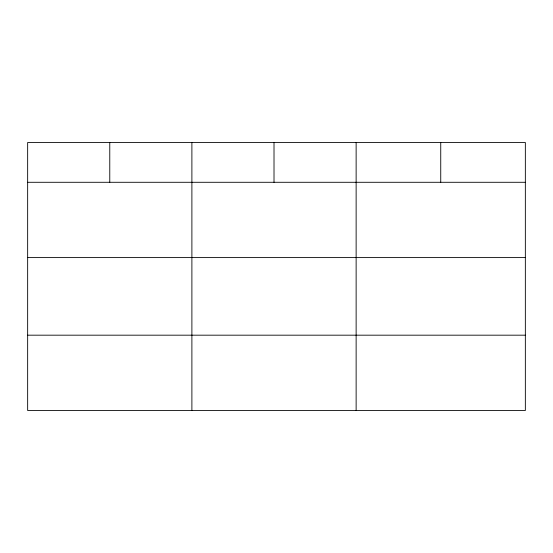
<?xml version="1.0" encoding="UTF-8"?>
<svg xmlns="http://www.w3.org/2000/svg" width="553" height="553" viewBox="0 0 553 553"><rect width="100%" height="100%" fill="white"/><g stroke="black" fill="none" stroke-linecap="round" stroke-linejoin="round"><path stroke-width="0.83" d="M525.35 257.594L525.35 142.515L27.65 142.515L27.65 410.485L525.35 410.485L525.35 257.594L27.65 257.594M27.65 182.29L525.35 182.29M27.65 335.18L525.35 335.18M440.741 142.515L440.741 182.29M356.132 142.515L356.132 410.485M274.012 142.515L274.012 182.29M191.891 142.515L191.891 410.485M109.771 142.515L109.771 182.29"/></g></svg>
